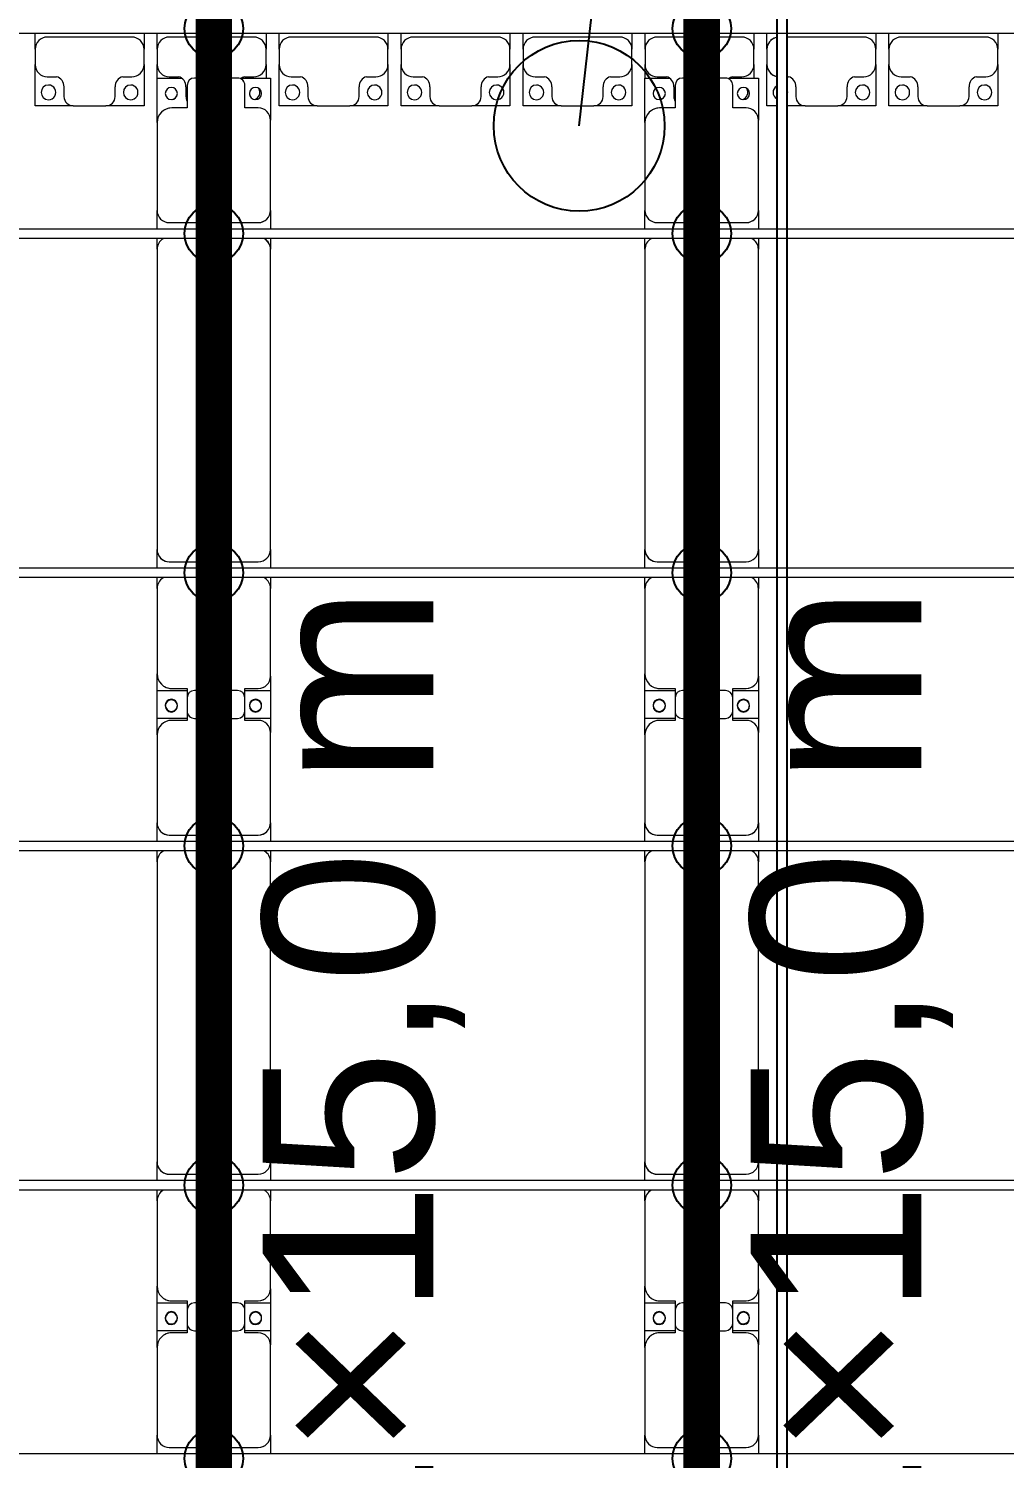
# Model space of a CAD drawing. Header units: millimetres. Extents: x -178706 to 107777, y -87310 to 933.
# Drawn here: x -163651 to -159651, y -12511 to -6651 of the extents above; entities that cross this region are included whole.
import ezdxf

# ---------------------------------------------------------------- set-up
doc = ezdxf.new("R2010")
doc.units = ezdxf.units.MM
doc.layers.add('A-GENM', color=13, linetype='Continuous', lineweight=9)
doc.layers.add('S-BEAM', color=12, linetype='Continuous', lineweight=9)
for name, color, linetype in [('GC-BICH NEO', 6, 'Continuous'), ('GC-DAY NEO', 5, 'Continuous'), ('GC-GHI CHU', 2, 'Continuous'), ('GC-HOP 40x60 GIA CUONG', 1, 'Continuous')]:
    doc.layers.add(name, color=color, linetype=linetype)
doc.styles.add('GC_VN', font='arial.ttf')

# ---------------------------------------------------------------- blocks, each defined once
blk = doc.blocks.new('Dai phao do pin - DẢI PHAO ĐỠ PIN-V4-BỐ TRÍ KHUNG KẾT CẤU BÈ PIN 04')
at = {"layer": 'A-GENM', "color": 7}
for p, q in [((63444.7, 241.6), (63519.7, 241.6)), ((63879.7, 241.6), (63519.7, 241.6)), ((63879.7, 241.6), (64062.2, 241.6)), ((63947.8, 241.6), (64130.3, 241.6)), ((63947.8, 118.2), (63947.8, 241.6)), ((64062.2, 241.6), (64062.2, 118.2)), ((64480.3, 241.6), (64130.3, 241.6)), ((64480.3, 241.6), (64524.7, 241.6)), ((64564.7, 241.6), (64639.7, 241.6)), ((65870.3, 241.6), (64639.7, 241.6)), ((65870.3, 241.6), (65914.7, 241.6)), ((65954.7, 241.6), (66029.7, 241.6)), ((66389.7, 241.6), (66029.7, 241.6)), ((66389.7, 241.6), (66572.2, 241.6)), ((66457.8, 241.6), (66640.3, 241.6)), ((66457.8, 118.2), (66457.8, 241.6)), ((66572.2, 241.6), (66572.2, 118.2)), ((66990.3, 241.6), (66640.3, 241.6)), ((66990.3, 241.6), (67034.7, 241.6)), ((67074.7, 241.6), (67149.7, 241.6)), ((68380.3, 241.6), (67149.7, 241.6)), ((68380.3, 241.6), (68424.7, 241.6)), ((68464.7, 241.6), (68539.7, 241.6)), ((68899.7, 241.6), (68539.7, 241.6)), ((68899.7, 241.6), (69082.2, 241.6)), ((69082.2, 241.6), (69082.2, 142.1)), ((63469.7, 191.6), (63469.7, -173.4)), ((63939.7, 118.2), (63939.7, 181.6)), ((64070.3, 181.6), (64070.3, 118.2)), ((64589.7, 191.6), (64589.7, -173.4)), ((65979.7, 191.6), (65979.7, -173.4)), ((66449.7, 118.2), (66449.7, 181.6)), ((66580.3, 181.6), (66580.3, 118.2)), ((67099.7, 191.6), (67099.7, -173.4)), ((68489.7, 191.6), (68489.7, -173.4)), ((68959.7, 118.2), (68959.7, 181.6)), ((64032.2, 118.2), (63939.7, 118.2)), ((64070.3, 118.2), (63977.8, 118.2)), ((66542.2, 118.2), (66449.7, 118.2)), ((66580.3, 118.2), (66487.8, 118.2)), ((69052.2, 118.2), (68959.7, 118.2)), ((63947.8, 88.2), (63947.8, -88.2)), ((64062.2, -88.2), (64062.2, 88.2)), ((66457.8, 88.2), (66457.8, -88.2)), ((66572.2, -88.2), (66572.2, 88.2)), ((69082.2, -88.2), (69082.2, 88.2)), ((69082.2, -105.4), (69082.2, -223.4)), ((63939.7, -173.4), (63939.7, -118.2)), ((63939.7, -118.2), (64032.2, -118.2)), ((63947.8, -223.4), (63947.8, -118.2)), ((63977.8, -118.2), (64070.3, -118.2)), ((64062.2, -118.2), (64062.2, -223.4)), ((64070.3, -118.2), (64070.3, -173.4)), ((66449.7, -173.4), (66449.7, -118.2)), ((66449.7, -118.2), (66542.2, -118.2)), ((66457.8, -223.4), (66457.8, -118.2)), ((66487.8, -118.2), (66580.3, -118.2)), ((66572.2, -118.2), (66572.2, -223.4)), ((66580.3, -118.2), (66580.3, -173.4)), ((68959.7, -173.4), (68959.7, -118.2)), ((68959.7, -118.2), (69052.2, -118.2)), ((63519.7, -223.4), (63444.7, -223.4)), ((63519.7, -223.4), (63889.7, -223.4)), ((64062.2, -223.4), (63889.7, -223.4)), ((64120.3, -223.4), (63947.8, -223.4)), ((64120.3, -223.4), (64480.3, -223.4)), ((64524.7, -223.4), (64480.3, -223.4)), ((64639.7, -223.4), (64564.7, -223.4)), ((64639.7, -223.4), (65870.3, -223.4)), ((65914.7, -223.4), (65870.3, -223.4)), ((66029.7, -223.4), (65954.7, -223.4)), ((66029.7, -223.4), (66399.7, -223.4)), ((66572.2, -223.4), (66399.7, -223.4)), ((66630.3, -223.4), (66457.8, -223.4)), ((66630.3, -223.4), (66990.3, -223.4)), ((67034.7, -223.4), (66990.3, -223.4)), ((67149.7, -223.4), (67074.7, -223.4)), ((67149.7, -223.4), (68380.3, -223.4)), ((68424.7, -223.4), (68380.3, -223.4)), ((68539.7, -223.4), (68464.7, -223.4)), ((68539.7, -223.4), (68909.7, -223.4)), ((69082.2, -223.4), (68909.7, -223.4))]:
    blk.add_line(p, q, dxfattribs=at)
for centre, radius, start, end in [((63519.7, 191.6), 50, 90, 180), ((63879.7, 181.6), 60, 360, 90), ((64130.3, 181.6), 60, 90, 180), ((64480.3, 191.6), 50, 30, 90), ((64639.7, 191.6), 50, 90, 180), ((64639.7, 191.6), 50, 105, 180), ((65870.3, 191.6), 50, 30, 90), ((65870.3, 191.6), 50, 30, 90), ((66029.7, 191.6), 50, 90, 180), ((66389.7, 181.6), 60, 0, 90), ((66640.3, 181.6), 60, 90, 180), ((66990.3, 191.6), 50, 30, 90), ((67149.7, 191.6), 50, 90, 180), ((67149.7, 191.6), 50, 105, 180), ((68380.3, 191.6), 50, 30, 90), ((68380.3, 191.6), 50, 30, 90), ((68539.7, 191.6), 50, 90, 180), ((68899.7, 181.6), 60, 0, 90), ((63519.7, 191.6), 50, 135, 180), ((63879.7, 181.6), 60, 360, 30), ((63998.6, 183.2), 25, 360, 180), ((63998.6, 183.2), 25, 180, 0), ((64001.4, 183.2), 25, 0, 180), ((64001.4, 183.2), 25, 180, 360), ((64130.3, 181.6), 60, 150, 180), ((64480.3, 191.6), 50, 30, 45), ((66029.7, 191.6), 50, 139.44773, 180), ((66389.7, 181.6), 60, 0, 30), ((66508.6, 183.2), 25, 0, 180), ((66508.6, 183.2), 25, 180, 0), ((66511.4, 183.2), 25, 0, 180), ((66511.4, 183.2), 25, 180, 0), ((66640.3, 181.6), 60, 150, 180), ((66990.3, 191.6), 50, 30, 45), ((68539.7, 191.6), 50, 135, 180), ((68899.7, 181.6), 60, 0, 30), ((69018.6, 183.2), 25, 360, 180), ((69018.6, 183.2), 25, 180, 360), ((63977.8, 88.2), 30, 90, 180), ((64032.2, 88.2), 30, 360, 90), ((66487.8, 88.2), 30, 90, 180), ((66542.2, 88.2), 30, 360, 90), ((69052.2, 88.2), 30, 360, 90), ((63977.8, -88.2), 30, 180, 270), ((64032.2, -88.2), 30, 270, 0), ((66487.8, -88.2), 30, 180, 270), ((66542.2, -88.2), 30, 270, 360), ((69052.2, -88.2), 30, 270, 0), ((69052.2, -88.2), 30, 300, 330), ((63519.7, -173.4), 50, 180, 270), ((63519.7, -173.4), 50, 180, 225), ((63889.7, -173.4), 50, 270, 0), ((63889.7, -173.4), 50, 315, 0), ((63998.6, -161.8), 25, 360, 180), ((63998.6, -161.8), 25, 180, 0), ((64001.4, -161.8), 25, 0, 180), ((64001.4, -161.8), 25, 180, 0), ((64120.3, -173.4), 50, 180, 270), ((64120.3, -173.4), 50, 180, 225), ((64639.7, -173.4), 50, 180, 270), ((64639.7, -173.4), 50, 180, 270), ((66029.7, -173.4), 50, 180, 270), ((66029.7, -173.4), 50, 180, 220.55079), ((66399.7, -173.4), 50, 270, 0), ((66399.7, -173.4), 50, 315, 0), ((66508.6, -161.8), 25, 360, 180), ((66508.6, -161.8), 25, 180, 360), ((66511.4, -161.8), 25, 360, 180), ((66511.4, -161.8), 25, 180, 0), ((66630.3, -173.4), 50, 180, 270), ((66630.3, -173.4), 50, 180, 225), ((67149.7, -173.4), 50, 180, 270), ((67149.7, -173.4), 50, 180, 270), ((68539.7, -173.4), 50, 180, 270), ((68539.7, -173.4), 50, 180, 225), ((68909.7, -173.4), 50, 270, 0), ((68909.7, -173.4), 50, 315, 0), ((69018.6, -161.8), 25, 360, 180), ((69018.6, -161.8), 25, 180, 360), ((69018.6, -161.8), 25, 90, 105), ((64480.3, -173.4), 50, 270, 330), ((64480.3, -173.4), 50, 315, 330), ((65870.3, -173.4), 50, 270, 330), ((65870.3, -173.4), 50, 285, 330), ((66990.3, -173.4), 50, 270, 330), ((66990.3, -173.4), 50, 315, 330), ((68380.3, -173.4), 50, 270, 330), ((68380.3, -173.4), 50, 285, 330)]:
    blk.add_arc(centre, radius, start, end, dxfattribs=at)
blk = doc.blocks.new('Dai phao do pin - DẢI PHAO ĐỠ PIN-V5-BỐ TRÍ KHUNG KẾT CẤU BÈ PIN 04')
at = {"layer": 'A-GENM', "color": 7}
for p, q in [((63444.7, 241.6), (63519.7, 241.6)), ((63879.7, 241.6), (63519.7, 241.6)), ((63879.7, 241.6), (64062.2, 241.6)), ((63947.8, 241.6), (64130.3, 241.6)), ((63947.8, 118.2), (63947.8, 241.6)), ((64062.2, 241.6), (64062.2, 118.2)), ((64480.3, 241.6), (64130.3, 241.6)), ((64480.3, 241.6), (64524.7, 241.6)), ((64564.7, 241.6), (64639.7, 241.6)), ((65870.3, 241.6), (64639.7, 241.6)), ((65870.3, 241.6), (65914.7, 241.6)), ((65954.7, 241.6), (66029.7, 241.6)), ((66389.7, 241.6), (66029.7, 241.6)), ((66389.7, 241.6), (66572.2, 241.6)), ((66457.8, 241.6), (66640.3, 241.6)), ((66457.8, 118.2), (66457.8, 241.6)), ((66572.2, 241.6), (66572.2, 118.2)), ((66990.3, 241.6), (66640.3, 241.6)), ((66990.3, 241.6), (67034.7, 241.6)), ((67074.7, 241.6), (67149.7, 241.6)), ((68380.3, 241.6), (67149.7, 241.6)), ((68380.3, 241.6), (68424.7, 241.6)), ((68464.7, 241.6), (68539.7, 241.6)), ((68899.7, 241.6), (68539.7, 241.6)), ((68899.7, 241.6), (69082.2, 241.6)), ((69082.2, 241.6), (69082.2, 142.1)), ((63469.7, 191.6), (63469.7, -173.4)), ((63939.7, 118.2), (63939.7, 181.6)), ((64070.3, 181.6), (64070.3, 118.2)), ((64589.7, 191.6), (64589.7, -173.4)), ((65979.7, 191.6), (65979.7, -173.4)), ((66449.7, 118.2), (66449.7, 181.6)), ((66580.3, 181.6), (66580.3, 118.2)), ((67099.7, 191.6), (67099.7, -173.4)), ((68489.7, 191.6), (68489.7, -173.4)), ((68959.7, 118.2), (68959.7, 181.6)), ((64032.2, 118.2), (63939.7, 118.2)), ((64070.3, 118.2), (63977.8, 118.2)), ((66542.2, 118.2), (66449.7, 118.2)), ((66580.3, 118.2), (66487.8, 118.2)), ((69052.2, 118.2), (68959.7, 118.2)), ((63947.8, 88.2), (63947.8, -88.2)), ((64062.2, -88.2), (64062.2, 88.2)), ((66457.8, 88.2), (66457.8, -88.2)), ((66572.2, -88.2), (66572.2, 88.2)), ((69082.2, -88.2), (69082.2, 88.2)), ((69082.2, -105.4), (69082.2, -223.4)), ((63939.7, -173.4), (63939.7, -118.2)), ((63939.7, -118.2), (64032.2, -118.2)), ((63947.8, -223.4), (63947.8, -118.2)), ((63977.8, -118.2), (64070.3, -118.2)), ((64062.2, -118.2), (64062.2, -223.4)), ((64070.3, -118.2), (64070.3, -173.4)), ((66449.7, -173.4), (66449.7, -118.2)), ((66449.7, -118.2), (66542.2, -118.2)), ((66457.8, -223.4), (66457.8, -118.2)), ((66487.8, -118.2), (66580.3, -118.2)), ((66572.2, -118.2), (66572.2, -223.4)), ((66580.3, -118.2), (66580.3, -173.4)), ((68959.7, -173.4), (68959.7, -118.2)), ((68959.7, -118.2), (69052.2, -118.2)), ((63519.7, -223.4), (63444.7, -223.4)), ((63519.7, -223.4), (63889.7, -223.4)), ((64062.2, -223.4), (63889.7, -223.4)), ((64120.3, -223.4), (63947.8, -223.4)), ((64120.3, -223.4), (64480.3, -223.4)), ((64524.7, -223.4), (64480.3, -223.4)), ((64639.7, -223.4), (64564.7, -223.4)), ((64639.7, -223.4), (65870.3, -223.4)), ((65914.7, -223.4), (65870.3, -223.4)), ((66029.7, -223.4), (65954.7, -223.4)), ((66029.7, -223.4), (66399.7, -223.4)), ((66572.2, -223.4), (66399.7, -223.4)), ((66630.3, -223.4), (66457.8, -223.4)), ((66630.3, -223.4), (66990.3, -223.4)), ((67034.7, -223.4), (66990.3, -223.4)), ((67149.7, -223.4), (67074.7, -223.4)), ((67149.7, -223.4), (68380.3, -223.4)), ((68424.7, -223.4), (68380.3, -223.4)), ((68539.7, -223.4), (68464.7, -223.4)), ((68539.7, -223.4), (68909.7, -223.4)), ((69082.2, -223.4), (68909.7, -223.4))]:
    blk.add_line(p, q, dxfattribs=at)
for centre, radius, start, end in [((63519.7, 191.6), 50, 90, 180), ((63879.7, 181.6), 60, 360, 90), ((64130.3, 181.6), 60, 90, 180), ((64480.3, 191.6), 50, 30, 90), ((64639.7, 191.6), 50, 90, 180), ((64639.7, 191.6), 50, 105, 180), ((65870.3, 191.6), 50, 30, 90), ((65870.3, 191.6), 50, 30, 90), ((66029.7, 191.6), 50, 90, 180), ((66389.7, 181.6), 60, 0, 90), ((66640.3, 181.6), 60, 90, 180), ((66990.3, 191.6), 50, 30, 90), ((67149.7, 191.6), 50, 90, 180), ((67149.7, 191.6), 50, 105, 180), ((68380.3, 191.6), 50, 30, 90), ((68380.3, 191.6), 50, 30, 90), ((68539.7, 191.6), 50, 90, 180), ((68899.7, 181.6), 60, 0, 90), ((63519.7, 191.6), 50, 135, 180), ((63879.7, 181.6), 60, 360, 30), ((63998.6, 183.2), 25, 360, 180), ((63998.6, 183.2), 25, 180, 0), ((64001.4, 183.2), 25, 0, 180), ((64001.4, 183.2), 25, 180, 360), ((64130.3, 181.6), 60, 150, 180), ((64480.3, 191.6), 50, 30, 45), ((66029.7, 191.6), 50, 139.45461, 180), ((66389.7, 181.6), 60, 0, 30), ((66508.6, 183.2), 25, 0, 180), ((66508.6, 183.2), 25, 180, 0), ((66511.4, 183.2), 25, 0, 180), ((66511.4, 183.2), 25, 180, 0), ((66640.3, 181.6), 60, 150, 180), ((66990.3, 191.6), 50, 30, 45), ((68539.7, 191.6), 50, 135, 180), ((68899.7, 181.6), 60, 0, 30), ((69018.6, 183.2), 25, 360, 180), ((69018.6, 183.2), 25, 180, 360), ((63977.8, 88.2), 30, 90, 180), ((64032.2, 88.2), 30, 360, 90), ((66487.8, 88.2), 30, 90, 180), ((66542.2, 88.2), 30, 360, 90), ((69052.2, 88.2), 30, 360, 90), ((63977.8, -88.2), 30, 180, 270), ((64032.2, -88.2), 30, 270, 0), ((66487.8, -88.2), 30, 180, 270), ((66542.2, -88.2), 30, 270, 360), ((69052.2, -88.2), 30, 270, 0), ((69052.2, -88.2), 30, 300, 330), ((63519.7, -173.4), 50, 180, 270), ((63519.7, -173.4), 50, 180, 225), ((63889.7, -173.4), 50, 270, 0), ((63889.7, -173.4), 50, 315, 0), ((63998.6, -161.8), 25, 360, 180), ((63998.6, -161.8), 25, 180, 0), ((64001.4, -161.8), 25, 0, 180), ((64001.4, -161.8), 25, 180, 0), ((64120.3, -173.4), 50, 180, 270), ((64120.3, -173.4), 50, 180, 225), ((64639.7, -173.4), 50, 180, 270), ((64639.7, -173.4), 50, 180, 270), ((66029.7, -173.4), 50, 180, 270), ((66029.7, -173.4), 50, 180, 220.54391), ((66399.7, -173.4), 50, 270, 0), ((66399.7, -173.4), 50, 315, 0), ((66508.6, -161.8), 25, 360, 180), ((66508.6, -161.8), 25, 180, 360), ((66511.4, -161.8), 25, 360, 180), ((66511.4, -161.8), 25, 180, 0), ((66630.3, -173.4), 50, 180, 270), ((66630.3, -173.4), 50, 180, 225), ((67149.7, -173.4), 50, 180, 270), ((67149.7, -173.4), 50, 180, 270), ((68539.7, -173.4), 50, 180, 270), ((68539.7, -173.4), 50, 180, 225), ((68909.7, -173.4), 50, 270, 0), ((68909.7, -173.4), 50, 315, 0), ((69018.6, -161.8), 25, 360, 180), ((69018.6, -161.8), 25, 180, 360), ((69018.6, -161.8), 25, 90, 105), ((64480.3, -173.4), 50, 270, 330), ((64480.3, -173.4), 50, 315, 330), ((65870.3, -173.4), 50, 270, 330), ((65870.3, -173.4), 50, 285, 330), ((66990.3, -173.4), 50, 270, 330), ((66990.3, -173.4), 50, 315, 330), ((68380.3, -173.4), 50, 270, 330), ((68380.3, -173.4), 50, 285, 330)]:
    blk.add_arc(centre, radius, start, end, dxfattribs=at)
blk = doc.blocks.new('Dầm C52 - Dầm C52-21049-BỐ TRÍ KHUNG KẾT CẤU BÈ PIN 04')
at = {"layer": 'S-BEAM', "color": 1}
blk.add_line((63547, -20), (-63547, -20), dxfattribs=at)
blk = doc.blocks.new('Dầm C52 - Dầm C52-21050-BỐ TRÍ KHUNG KẾT CẤU BÈ PIN 04')
at = {"layer": 'S-BEAM', "color": 1}
for p, q in [((-63548.5, 20), (63548.5, 20)), ((63548.5, -20), (-63548.5, -20))]:
    blk.add_line(p, q, dxfattribs=at)
blk = doc.blocks.new('Dầm C52 - Dầm C52-21051-BỐ TRÍ KHUNG KẾT CẤU BÈ PIN 04')
at = {"layer": 'S-BEAM', "color": 1}
for p, q in [((-63550.4, 20), (63550.4, 20)), ((63550.4, -20), (-63550.4, -20))]:
    blk.add_line(p, q, dxfattribs=at)
blk = doc.blocks.new('Dầm C52 - Dầm C52-21052-BỐ TRÍ KHUNG KẾT CẤU BÈ PIN 04')
at = {"layer": 'S-BEAM', "color": 1}
for p, q in [((-63551.9, 20), (63551.9, 20)), ((63551.9, -20), (-63551.9, -20))]:
    blk.add_line(p, q, dxfattribs=at)
blk = doc.blocks.new('Dầm C52 - Dầm C52-21053-BỐ TRÍ KHUNG KẾT CẤU BÈ PIN 04')
at = {"layer": 'S-BEAM', "color": 1}
for p, q in [((-63553.8, 20), (63553.8, 20)), ((63553.8, -20), (-63553.8, -20))]:
    blk.add_line(p, q, dxfattribs=at)
blk = doc.blocks.new('Dầm C52 - Dầm C52-21054-BỐ TRÍ KHUNG KẾT CẤU BÈ PIN 04')
at = {"layer": 'S-BEAM', "color": 1}
blk.add_line((-63555, 20), (63555, 20), dxfattribs=at)
blk = doc.blocks.new('Dầm C52 - Hộp 40x60-15957-BỐ TRÍ KHUNG KẾT CẤU BÈ PIN 04')
at = {"layer": 'S-BEAM', "color": 3, "lineweight": 25}
for p, q in [((-37160, 20), (37160, 20)), ((37160, -20), (-37160, -20))]:
    blk.add_line(p, q, dxfattribs=at)
blk = doc.blocks.new('Dai phaodi lai - DẢI PHAO ĐI LẠI-21666-BỐ TRÍ KHUNG KẾT CẤU BÈ PIN 04')
at = {"layer": 'A-GENM', "color": 7}
for p, q in [((7276.8, -516.7), (7276.8, -452.1)), ((7673.2, -466.7), (7326.8, -466.7)), ((7723.2, -452.1), (7723.2, -516.7)), ((7776.8, -516.7), (7776.8, -452.1)), ((8173.2, -466.7), (7826.8, -466.7)), ((8223.2, -452.1), (8223.2, -516.7)), ((8276.8, -516.7), (8276.8, -452.1)), ((8673.2, -466.7), (8326.8, -466.7)), ((8723.2, -452.1), (8723.2, -516.7)), ((8776.8, -516.7), (8776.8, -452.1)), ((9173.2, -466.7), (8826.8, -466.7)), ((9223.2, -452.1), (9223.2, -516.7)), ((9276.8, -516.7), (9276.8, -452.1)), ((9673.2, -466.7), (9326.8, -466.7)), ((9723.2, -452.1), (9723.2, -516.7)), ((9776.8, -516.7), (9776.8, -452.1)), ((10173.2, -466.7), (9826.8, -466.7)), ((10223.2, -452.1), (10223.2, -516.7)), ((10276.8, -516.7), (10276.8, -452.1)), ((10673.2, -466.7), (10358.3, -466.7)), ((10723.2, -452.1), (10723.2, -516.7)), ((10776.8, -516.7), (10776.8, -452.1)), ((11173.2, -466.7), (10826.8, -466.7)), ((11223.2, -452.1), (11223.2, -516.7)), ((7276.8, -516.7), (7276.8, -579.3)), ((7723.2, -579.3), (7723.2, -516.7)), ((7776.8, -516.7), (7776.8, -579.3)), ((8223.2, -579.3), (8223.2, -516.7)), ((8276.8, -516.7), (8276.8, -579.3)), ((8723.2, -579.3), (8723.2, -516.7)), ((8776.8, -516.7), (8776.8, -579.3)), ((9223.2, -579.3), (9223.2, -516.7)), ((9276.8, -516.7), (9276.8, -579.3)), ((9723.2, -579.3), (9723.2, -516.7)), ((9776.8, -516.7), (9776.8, -579.3)), ((10223.2, -579.3), (10223.2, -516.7)), ((10276.8, -516.7), (10276.8, -579.3)), ((10723.2, -579.3), (10723.2, -516.7)), ((10776.8, -516.7), (10776.8, -579.3)), ((11223.2, -579.3), (11223.2, -516.7)), ((7276.8, -748.4), (7276.8, -579.3)), ((7723.2, -579.3), (7723.2, -748.4)), ((7776.8, -634.6), (7776.8, -579.3)), ((8223.2, -579.3), (8223.2, -637.1)), ((8276.8, -748.4), (8276.8, -579.3)), ((8723.2, -579.3), (8723.2, -748.4)), ((8776.8, -748.4), (8776.8, -579.3)), ((9223.2, -579.3), (9223.2, -748.4)), ((9276.8, -748.4), (9276.8, -579.3)), ((9723.2, -579.3), (9723.2, -748.4)), ((9776.8, -634.6), (9776.8, -579.3)), ((10223.2, -579.3), (10223.2, -637.1)), ((10276.8, -748.4), (10276.8, -579.3)), ((10723.2, -579.3), (10723.2, -748.4)), ((10776.8, -748.4), (10776.8, -579.3)), ((11223.2, -579.3), (11223.2, -748.4)), ((7326.8, -629.3), (7364.3, -629.3)), ((7635.7, -629.3), (7673.2, -629.3)), ((7826.8, -629.3), (7864.3, -629.3)), ((8135.7, -629.3), (8173.2, -629.3)), ((8326.8, -629.3), (8364.3, -629.3)), ((8635.7, -629.3), (8673.2, -629.3)), ((8826.8, -629.3), (8864.3, -629.3)), ((9135.7, -629.3), (9173.2, -629.3)), ((9326.8, -629.3), (9364.3, -629.3)), ((9635.7, -629.3), (9673.2, -629.3)), ((9826.8, -629.3), (9864.3, -629.3)), ((10135.7, -629.3), (10173.2, -629.3)), ((10358.3, -629.3), (10364.3, -629.3)), ((10635.7, -629.3), (10673.2, -629.3)), ((10826.8, -629.3), (10864.3, -629.3)), ((11135.7, -629.3), (11173.2, -629.3)), ((7395.1, -670.7), (7395.1, -710.4)), ((7604.9, -710.4), (7604.9, -670.7)), ((7895.1, -670.7), (7895.1, -710.4)), ((8395.1, -670.7), (8395.1, -710.4)), ((8604.9, -710.4), (8604.9, -670.7)), ((8895.1, -670.7), (8895.1, -710.4)), ((9104.9, -710.4), (9104.9, -670.7)), ((9395.1, -670.7), (9395.1, -710.4)), ((9604.9, -710.4), (9604.9, -670.7)), ((9895.1, -670.7), (9895.1, -710.4)), ((10395.1, -670.7), (10395.1, -710.4)), ((10604.9, -710.4), (10604.9, -670.7)), ((10895.1, -670.7), (10895.1, -710.4)), ((11104.9, -710.4), (11104.9, -670.7)), ((7433.1, -748.4), (7276.8, -748.4)), ((7433.1, -748.4), (7566.9, -748.4)), ((7723.2, -748.4), (7566.9, -748.4)), ((8433.1, -748.4), (8276.8, -748.4)), ((8433.1, -748.4), (8566.9, -748.4)), ((8723.2, -748.4), (8566.9, -748.4)), ((8933.1, -748.4), (8776.8, -748.4)), ((8933.1, -748.4), (9066.9, -748.4)), ((9223.2, -748.4), (9066.9, -748.4)), ((9433.1, -748.4), (9276.8, -748.4)), ((9433.1, -748.4), (9566.9, -748.4)), ((9723.2, -748.4), (9566.9, -748.4)), ((10318.3, -748.4), (10276.8, -748.4)), ((10433.1, -748.4), (10358.3, -748.4)), ((10433.1, -748.4), (10566.9, -748.4)), ((10723.2, -748.4), (10566.9, -748.4)), ((10933.1, -748.4), (10776.8, -748.4)), ((10933.1, -748.4), (11066.9, -748.4)), ((11223.2, -748.4), (11066.9, -748.4))]:
    blk.add_line(p, q, dxfattribs=at)
for centre, radius, start, end in [((7326.8, -516.7), 50, 90, 180), ((7326.8, -516.7), 50, 90, 135), ((7673.2, -516.7), 50, 360, 90), ((7673.2, -516.7), 50, 45, 90), ((7826.8, -516.7), 50, 90, 180), ((7826.8, -516.7), 50, 90, 135), ((8173.2, -516.7), 50, 360, 90), ((8173.2, -516.7), 50, 45, 90), ((8326.8, -516.7), 50, 90, 180), ((8326.8, -516.7), 50, 90, 135), ((8673.2, -516.7), 50, 360, 90), ((8673.2, -516.7), 50, 45, 90), ((8826.8, -516.7), 50, 90, 180), ((8826.8, -516.7), 50, 90, 135), ((9173.2, -516.7), 50, 360, 90), ((9173.2, -516.7), 50, 45, 90), ((9326.8, -516.7), 50, 90, 180), ((9326.8, -516.7), 50, 90, 135), ((9673.2, -516.7), 50, 360, 90), ((9673.2, -516.7), 50, 45, 90), ((9826.8, -516.7), 50, 90, 180), ((9826.8, -516.7), 50, 90, 135), ((10173.2, -516.7), 50, 360, 90), ((10173.2, -516.7), 50, 45, 90), ((10326.8, -516.7), 50, 105, 180), ((10326.8, -516.7), 50, 105, 135), ((10673.2, -516.7), 50, 360, 90), ((10673.2, -516.7), 50, 45, 90), ((10826.8, -516.7), 50, 90, 180), ((10826.8, -516.7), 50, 90, 135), ((11173.2, -516.7), 50, 360, 90), ((11173.2, -516.7), 50, 45, 90), ((7326.8, -579.3), 50, 180, 270), ((7673.2, -579.3), 50, 270, 360), ((7826.8, -579.3), 50, 180, 270), ((8173.2, -579.3), 50, 270, 360), ((8326.8, -579.3), 50, 180, 270), ((8673.2, -579.3), 50, 270, 360), ((8826.8, -579.3), 50, 180, 270), ((9173.2, -579.3), 50, 270, 360), ((9326.8, -579.3), 50, 180, 270), ((9673.2, -579.3), 50, 270, 360), ((9826.8, -579.3), 50, 180, 270), ((10173.2, -579.3), 50, 270, 360), ((10326.8, -579.3), 50, 180, 255), ((10673.2, -579.3), 50, 270, 0), ((10826.8, -579.3), 50, 180, 270), ((11173.2, -579.3), 50, 270, 0), ((7326.8, -579.3), 50, 225, 270), ((7355.2, -668.2), 40, 356.49193, 76.81146), ((7644.8, -668.2), 40, 103.18854, 183.50807), ((7673.2, -579.3), 50, 270, 315), ((7826.8, -579.3), 50, 225, 270), ((7855.2, -668.2), 40, 356.49193, 76.81146), ((8144.8, -668.2), 40, 103.18854, 129.96172), ((8173.2, -579.3), 50, 270, 315), ((8326.8, -579.3), 50, 225, 270), ((8355.2, -668.2), 40, 356.49193, 76.81146), ((8644.8, -668.2), 40, 103.18854, 183.50807), ((8673.2, -579.3), 50, 270, 315), ((8826.8, -579.3), 50, 225, 270), ((8855.2, -668.2), 40, 356.49193, 76.81146), ((9144.8, -668.2), 40, 103.18854, 183.50807), ((9173.2, -579.3), 50, 270, 315), ((9326.8, -579.3), 50, 225, 270), ((9355.2, -668.2), 40, 356.49193, 76.81146), ((9644.8, -668.2), 40, 103.18854, 183.50807), ((9673.2, -579.3), 50, 270, 315), ((9826.8, -579.3), 50, 225, 270), ((9855.2, -668.2), 40, 356.49193, 76.81146), ((10144.8, -668.2), 40, 103.18854, 129.96172), ((10173.2, -579.3), 50, 270, 315), ((10326.8, -579.3), 50, 225, 255), ((10355.2, -668.2), 40, 356.49193, 76.81146), ((10644.8, -668.2), 40, 103.18854, 183.50807), ((10673.2, -579.3), 50, 270, 315), ((10826.8, -579.3), 50, 225, 270), ((10855.2, -668.2), 40, 356.49193, 76.81146), ((11144.8, -668.2), 40, 103.18854, 183.50807), ((11173.2, -579.3), 50, 270, 315), ((7331.6, -693.3), 30, 90, 270), ((7331.6, -693.3), 30, 270, 90), ((7668.4, -693.3), 30, 90, 270), ((7668.4, -693.3), 30, 270, 90), ((8168.4, -693.3), 30, 285, 30), ((8331.6, -693.3), 30, 90, 270), ((8331.6, -693.3), 30, 270, 90), ((8668.4, -693.3), 30, 90, 270), ((8668.4, -693.3), 30, 270, 90), ((8831.6, -693.3), 30, 90, 270), ((8831.6, -693.3), 30, 270, 90), ((9168.4, -693.3), 30, 90, 270), ((9168.4, -693.3), 30, 270, 90), ((9331.6, -693.3), 30, 90, 270), ((9331.6, -693.3), 30, 270, 90), ((9668.4, -693.3), 30, 90, 270), ((9668.4, -693.3), 30, 270, 90), ((10168.4, -693.3), 30, 285, 30), ((10331.6, -693.3), 30, 120, 240), ((10331.6, -693.3), 30, 345, 15), ((10668.4, -693.3), 30, 90, 270), ((10668.4, -693.3), 30, 270, 90), ((10831.6, -693.3), 30, 90, 270), ((10831.6, -693.3), 30, 270, 90), ((11168.4, -693.3), 30, 90, 270), ((11168.4, -693.3), 30, 270, 90), ((7433.1, -710.4), 38, 180, 270), ((7433.1, -710.4), 38, 225, 270), ((7566.9, -710.4), 38, 270, 360), ((7566.9, -710.4), 38, 270, 315), ((7831.6, -693.3), 30, 285, 330), ((7933.1, -710.4), 38, 180, 209.7798), ((8433.1, -710.4), 38, 180, 270), ((8433.1, -710.4), 38, 225, 270), ((8566.9, -710.4), 38, 270, 360), ((8566.9, -710.4), 38, 270, 315), ((8933.1, -710.4), 38, 180, 270), ((8933.1, -710.4), 38, 225, 270), ((9066.9, -710.4), 38, 270, 360), ((9066.9, -710.4), 38, 270, 315), ((9433.1, -710.4), 38, 180, 270), ((9433.1, -710.4), 38, 225, 270), ((9566.9, -710.4), 38, 270, 360), ((9566.9, -710.4), 38, 270, 315), ((9831.6, -693.3), 30, 285, 330), ((9933.1, -710.4), 38, 180, 209.7798), ((10433.1, -710.4), 38, 180, 270), ((10433.1, -710.4), 38, 225, 270), ((10566.9, -710.4), 38, 270, 360), ((10566.9, -710.4), 38, 270, 315), ((10933.1, -710.4), 38, 180, 270), ((10933.1, -710.4), 38, 225, 270), ((11066.9, -710.4), 38, 270, 360), ((11066.9, -710.4), 38, 270, 315)]:
    blk.add_arc(centre, radius, start, end, dxfattribs=at)
blk = doc.blocks.new('HOBANMONG_BEPIN 4_rvt-1-BỐ TRÍ KHUNG KẾT CẤU BÈ PIN 04')
at = {"layer": 'A-GENM', "color": 3, "lineweight": 25}
for name, p, rotation in [('Dai phaodi lai - DẢI PHAO ĐI LẠI-21666-BỐ TRÍ KHUNG KẾT CẤU BÈ PIN 04', (-170900.6, -6219.3), 0.0001043351917741), ('Dai phao do pin - DẢI PHAO ĐỠ PIN-V4-BỐ TRÍ KHUNG KẾT CẤU BÈ PIN 04', (-162882.2, -75936), 90.00010434022407), ('Dai phao do pin - DẢI PHAO ĐỠ PIN-V5-BỐ TRÍ KHUNG KẾT CẤU BÈ PIN 04', (-160882.2, -75936), 90.00010434022407)]:
    blk.add_blockref(name, p, dxfattribs=dict(at, rotation=rotation))
at = {"layer": 'S-BEAM', "color": 3, "lineweight": 25}
for name, p, rotation in [('Dầm C52 - Hộp 40x60-15957-BỐ TRÍ KHUNG KẾT CẤU BÈ PIN 04', (-160562.2, -42627.1), 90.00010434022374), ('Dầm C52 - Dầm C52-21054-BỐ TRÍ KHUNG KẾT CẤU BÈ PIN 04', (-108055.3, -6651.2), 180.0001043386848), ('Dầm C52 - Dầm C52-21053-BỐ TRÍ KHUNG KẾT CẤU BÈ PIN 04', (-108054.1, -7491.2), 180.0001043386848), ('Dầm C52 - Dầm C52-21052-BỐ TRÍ KHUNG KẾT CẤU BÈ PIN 04', (-108052.2, -8881.2), 180.0001043386848), ('Dầm C52 - Dầm C52-21051-BỐ TRÍ KHUNG KẾT CẤU BÈ PIN 04', (-108050.7, -10001.2), 180.0001043386848), ('Dầm C52 - Dầm C52-21050-BỐ TRÍ KHUNG KẾT CẤU BÈ PIN 04', (-108048.8, -11391.2), 180.0001043386848), ('Dầm C52 - Dầm C52-21049-BỐ TRÍ KHUNG KẾT CẤU BÈ PIN 04', (-108047.2, -12511.2), 180.0001043386848)]:
    blk.add_blockref(name, p, dxfattribs=dict(at, rotation=rotation))

msp = doc.modelspace()

# ---------------------------------------------------------------- linework, layer by layer
at = {"layer": 'GC-BICH NEO'}
msp.add_circle((-161393.9, -7049.9), 350, dxfattribs=at)
at = {"layer": 'GC-DAY NEO'}
msp.add_line((-161393.9, -7049.9), (-160494.4, 899.3), dxfattribs=at)
at = {"layer": 'GC-HOP 40x60 GIA CUONG', "const_width": 150}
for points in [[(-162891.3, -20691.2), (-162891.3, -5691.2)], [(-160891.3, -20691.2), (-160891.3, -5691.2)]]:
    msp.add_lwpolyline(points, dxfattribs=at)
at = {"layer": 'GC-HOP 40x60 GIA CUONG'}
for centre in [(-162891.3, -6651.2), (-160891.3, -6651.2), (-162891.3, -7491.2), (-160891.3, -7491.2), (-162891.3, -8881.2), (-160891.3, -8881.2), (-162891.3, -10001.2), (-160891.3, -10001.2), (-162891.3, -11391.2), (-160891.3, -11391.2), (-162891.3, -12511.2), (-160891.3, -12511.2)]:
    msp.add_circle(centre, 120, dxfattribs=at)

# ---------------------------------------------------------------- block references
at = {"lineweight": 5}
msp.add_blockref('HOBANMONG_BEPIN 4_rvt-1-BỐ TRÍ KHUNG KẾT CẤU BÈ PIN 04', (0, 0), dxfattribs=at)

# ---------------------------------------------------------------- texts
at = {"layer": 'GC-GHI CHU', "style": 'GC_VN'}
for s, p in [('B4-17: 1×15,0 m', (-161991.3, -16191.2)), ('B4-18: 1×15,0 m', (-159991.3, -16191.2))]:
    msp.add_text(s, height=700, rotation=90, dxfattribs=at).set_placement(p)

doc.saveas('drawing.dxf')
